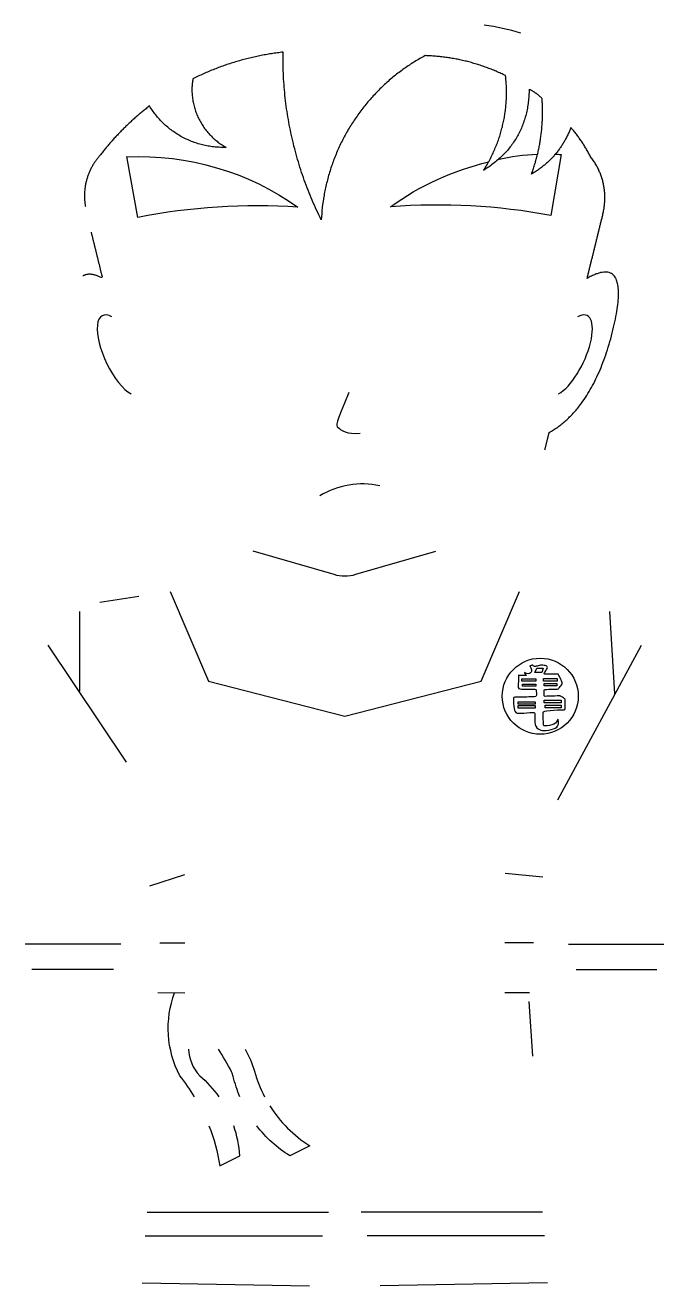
# Model space of a CAD drawing. Extents: x -198 to -135, y 10 to 136.
import ezdxf

# ---------------------------------------------------------------- set-up
doc = ezdxf.new("R2010")
doc.units = 0
doc.header["$MEASUREMENT"] = 0
doc.layers.add('grabado linea medio', color=3, linetype='Continuous', true_color=0x00ff00)

msp = doc.modelspace()

# ---------------------------------------------------------------- linework, layer by layer
at = {"layer": 'grabado linea medio'}
for p, q in [((-183.96, 79.43), (-180.12, 70.47)), ((-187.08, 78.93), (-190.99, 78.32)), ((-193, 69.46), (-193, 77.42)), ((-139.5, 69.19), (-140, 77.42)), ((-188.32, 62.37), (-196.14, 74.08)), ((-145.21, 58.59), (-136.86, 74.08)), ((-186, 50), (-182.48, 51.12)), ((-146.71, 50.85), (-150.46, 51.23)), ((-188.9, 44.16), (-198.44, 44.17)), ((-185, 44.3), (-182.5, 44.3)), ((-147.65, 44.3), (-150.5, 44.3)), ((-144.14, 44.15), (-134.62, 44.18)), ((-189.62, 41.64), (-197.77, 41.64)), ((-143.38, 41.64), (-135.3, 41.64)), ((-185.2, 39.34), (-182.5, 39.3)), ((-148.03, 39.31), (-150.5, 39.3)), ((-148.1, 38.42), (-147.74, 32.98)), ((-186.25, 17.36), (-168.13, 17.36)), ((-146.74, 17.36), (-164.87, 17.36)), ((-186.45, 15), (-168.74, 15)), ((-146.55, 15), (-164.25, 15)), ((-186.76, 10.28), (-170.04, 10)), ((-146.24, 10.28), (-162.96, 10))]:
    msp.add_line(p, q, dxfattribs=at)
for points in [[(-188.28, 122.9, -0.167035), (-171.18, 117.87, 0.06453), (-187.18, 116.85), (-188.28, 122.93)], [(-145.49, 123.16, -0.024609), (-144.87, 123.13), (-145.92, 117.04, 0.06453), (-161.93, 117.91, -0.099142), (-152.13, 122.39)], [(-175.71, 83.49), (-167.61, 81.15, 0.141946), (-165.39, 81.15), (-157.4, 83.46)], [(-181.51, 28.9, 0.034402), (-183, 31, -0.208995), (-183.52, 39.31)], [(-182.14, 33.68, 0.176731), (-181, 31, -0.061848), (-179.09, 28.9)], [(-176.99, 28.9, -0.041314), (-177.65, 30.92, 0.062107), (-177.82, 31.39, 0.019251), (-179.13, 33.68)], [(-176.45, 33.68, -0.047509), (-175.53, 31.47, 0.053949), (-174.52, 28.9)], [(-174, 28, 0.111534), (-170, 24), (-172, 23, -0.087159), (-175.3, 26)], [(-180.08, 26, -0.055502), (-179, 22), (-177, 23, 0.066675), (-177.6, 26)]]:
    msp.add_lwpolyline(points, format="xyb", dxfattribs=at)
msp.add_lwpolyline([(-180.12, 70.47), (-166.5, 66.95), (-152.88, 70.47), (-149.04, 79.43)], dxfattribs=at)
for points in [[(-147.41, 70.7), (-147.41, 70.47), (-148.8, 70.47), (-148.8, 70.7)], [(-147.32, 71.75), (-146.68, 71.76), (-146.82, 71.34), (-147.51, 71.34)], [(-145.27, 70.74), (-145.27, 70.48), (-146.65, 70.48), (-146.65, 70.74)], [(-147.41, 70.15), (-147.41, 69.97), (-148.73, 69.97), (-148.73, 70.15)], [(-145.3, 70.23), (-145.3, 70), (-146.59, 70), (-146.59, 70.23)], [(-147.46, 68.4), (-147.46, 68.15), (-149.18, 68.15), (-149.18, 68.4)], [(-144.89, 68.57), (-144.89, 68.3), (-146.59, 68.3), (-146.59, 68.57)], [(-147.46, 68.03), (-147.46, 67.77), (-149.18, 67.77), (-149.18, 68.03)], [(-144.88, 68.07), (-144.88, 67.81), (-146.49, 67.81), (-146.49, 68.07)]]:
    msp.add_lwpolyline(points, close=True, dxfattribs=at)
msp.add_circle((-146.96, 68.96), 3.8, dxfattribs=at)
for centre, radius, start, end in [((-155.45, 113.81), 22.44, 73.0561, 82.6197), ((-146.08, 99.1), 24.07, 92.7646, 102.3729), ((-164.75, 82), 8.19, 77.6708, 121.2538)]:
    msp.add_arc(centre, radius, start, end, dxfattribs=at)
for centre, major_axis, start_param, end_param in [((-188.82, 103.04), (1.9, -3.99), 2.646197, 5.78779), ((-144.18, 103.04), (-1.9, -3.99), 0.495396, 3.636988)]:
    msp.add_ellipse(centre, major_axis=major_axis, ratio=0.379592, start_param=start_param, end_param=end_param, dxfattribs=at)
for points, weights in [([(-172.67, 133.37), (-177.42, 132.84), (-181.69, 130.7)], [1, 0.984575914832, 1]), ([(-168.85, 116.6), (-172.81, 124.52), (-172.67, 133.37)], [1, 0.971365692968, 1]), ([(-158.47, 133.02), (-168.3, 127.74), (-168.85, 116.6)], [1, 0.870372952013, 1]), ([(-150.43, 131.02), (-154.24, 132.89), (-158.47, 133.02)], [1, 0.977227035132, 1]), ([(-181.69, 130.7), (-182.46, 126.1), (-178.36, 123.85)], [1, 0.814848577082, 1]), ([(-186.02, 127.99), (-188.86, 125.81), (-191.04, 122.96)], [1, 0.991185095435, 1]), ([(-178.36, 123.85), (-183.41, 123.67), (-186.02, 127.99)], [1, 0.861665985019, 1]), ([(-191.04, 122.96), (-192.94, 120.77), (-192.43, 117.92)], [1, 0.902081137013, 1])]:
    msp.add_rational_spline(points, weights, degree=2, dxfattribs=at)
for points, knots in [([(-152.63, 121.55), (-152.36, 121.97), (-152.12, 122.41), (-149.93, 126.45), (-150.43, 131.02)], [8.7284633, 8.7284633, 8.7284633, 8.7963952, 8.7963952, 9.4017206, 9.4017206, 9.4017206]), ([(-142.28, 110.75), (-141.5, 113.9), (-140.73, 117.04), (-139.93, 120.29), (-141.96, 122.96)], [4.141593, 4.141593, 4.141593, 5.141593, 5.141593, 6.03405, 6.03405, 6.03405]), ([(-191.86, 115.38), (-191.29, 113.06), (-190.72, 110.75), (-191.9, 111.42), (-192.68, 110.99)], [0, 0, 0, 1, 1, 1.517629, 1.517629, 1.517629]), ([(-146.07, 95.33), (-141.6, 97.86), (-139.7, 105.57), (-137.81, 113.28), (-142.28, 110.75)], [1, 1, 1, 2.570796, 2.570796, 4.141593, 4.141593, 4.141593])]:
    msp.add_open_spline(points, degree=2, knots=knots, dxfattribs=at)
for points, degree in [([(-148.08, 129.66), (-148.13, 124.36), (-152.63, 121.55)], 2), ([(-146.78, 128.71), (-147.34, 129.31), (-148.08, 129.66)], 2), ([(-147.83, 121.17), (-146.51, 124.83), (-146.78, 128.71)], 2), ([(-143.9, 125.83), (-145.06, 122.82), (-147.83, 121.17)], 2), ([(-141.96, 122.96), (-142.76, 124.51), (-143.9, 125.83)], 2), ([(-166.1, 99.33), (-167.41, 96.1), (-167.47, 96.04), (-166.31, 95.12), (-164.97, 95.25)], 3), ([(-146.5, 93.61), (-146.29, 94.47), (-146.07, 95.33)], 2), ([(-148.54, 71.34), (-148.24, 71.13), (-147.86, 71.31), (-147.81, 71.58), (-148, 72), (-148, 72), (-147.73, 72.09), (-147.74, 72.08), (-147.63, 71.92), (-147.28, 71.96), (-146.83, 72.1), (-146.31, 72.01), (-146.18, 71.82), (-146.62, 71.18), (-146.62, 71.17), (-145.14, 71.19), (-145.16, 71.14), (-144.77, 70.44), (-144.75, 70.16), (-145.17, 69.68), (-145.17, 69.68), (-146.54, 69.65), (-146.59, 69.61), (-146.58, 68.94), (-146.58, 68.94), (-145, 69), (-145, 69), (-144.47, 68.73), (-144.47, 68.54), (-144.45, 67.54), (-144.61, 67.61), (-146.61, 67.54), (-146.73, 67.3), (-146.61, 66), (-146.64, 65.96), (-145.45, 66.1), (-145.18, 66.69), (-145.19, 66.69), (-145.1, 66.2), (-145.3, 65.74), (-146.45, 65.48), (-147.06, 65.55), (-147.59, 66.01), (-147.47, 67.29), (-147.52, 67.36), (-149.08, 67.24), (-149.32, 67.24), (-149.63, 67.56), (-149.63, 68.89), (-149.67, 68.85), (-147.39, 68.89), (-147.34, 68.97), (-147.37, 69.65), (-147.37, 69.65), (-149.12, 69.67), (-149.19, 69.75), (-149.12, 71.13), (-149.22, 71.03), (-148.33, 71.03), (-148.33, 71.03), (-148.48, 71.15), (-148.54, 71.34)], 3)]:
    msp.add_open_spline(points, degree=degree, dxfattribs=at)

doc.saveas('drawing.dxf')
